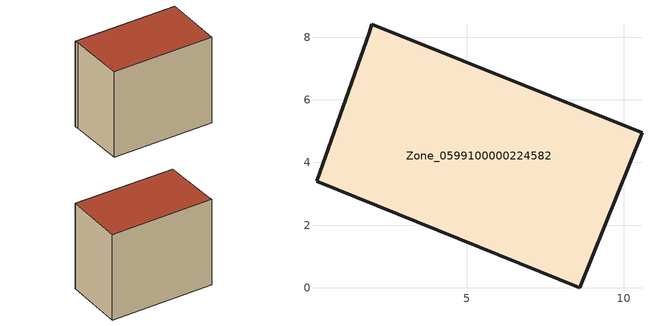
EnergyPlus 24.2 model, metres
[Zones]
Zone_0599100000224582
 floor ground (C_G): 0.2,3.4 1.88,8.14 1.96,8.41 10.59,4.95 8.61,0 z0.51
 wall outside (C_F): 10.59,4.95 1.96,8.41 1.88,8.14 0.2,3.4 8.61,0 10.59,4.95 z0.51:8.56
 roof outside (C_R): 1.88,8.14 0.2,3.4 8.61,0 10.59,4.95 1.96,8.41 z8.56
[BUILDING]
Pand.0599100000224582: North Axis=0; Terrain=City; Loads Convergence Tolerance Value=0.04; Temperature Convergence Tolerance Value=0.4; Solar Distribution=FullExterior; Maximum Number of Warmup Days=25; Minimum Number of Warmup Days=1
[Site:Location]
Rotterdam.The.Hague.AP_ZH_NLD Design_Conditions: Latitude=51.96; Longitude=4.45; Time Zone=1; Elevation=-4.5
[SITE:GROUNDTEMPERATURE:BUILDINGSURFACE]
18, 18, 18, 18, 18, 18, 18, 18, 18, 18, 18, 18
[MATERIAL] Thermal Absorptance=0.9; Solar Absorptance=0.7; Visible Absorptance=0.7
Name | Roughness | Thickness | Conductivity | Density | Specific Heat
G.TI.1965-1974 | MediumSmooth | 0.15 | 0.882353 | 540 | 1210
F.TI.1965-1974 | Rough | 0.3 | 0.697674 | 1920 | 840
R.TI.1965-1974 | MediumRough | 0.2 | 0.232558 | 1500 | 1000
[CONSTRUCTION]
C_G: G.TI.1965-1974
C_F: F.TI.1965-1974
C_R: R.TI.1965-1974
[ZONE]
Zone_0599100000224582: Type=1; Multiplier=1; Ceiling Height=Autocalculate; Volume=Autocalculate; Floor Area=autocalculate; Part of Total Floor Area=Yes
[ZONEINFILTRATION:DESIGNFLOWRATE]
Infil_Zone_0599100000224582: Zone or ZoneList or Space or SpaceList=Zone_0599100000224582; Schedule=AlwaysOn; Design Flow Rate Calculation Method=Flow/Area; Flow Rate per Floor Area=0.003; Constant Term Coefficient=1; Temperature Term Coefficient=0; Velocity Term Coefficient=0; Velocity Squared Term Coefficient=0
[HVACTEMPLATE:ZONE:IDEALLOADSAIRSYSTEM]
Zone_0599100000224582: Maximum Heating Supply Air Temperature=50; Minimum Cooling Supply Air Temperature=13; Maximum Heating Supply Air Humidity Ratio=0.0156; Minimum Cooling Supply Air Humidity Ratio=0.0077; Heating Limit=NoLimit; Cooling Limit=NoLimit; Dehumidification Control Type=ConstantSensibleHeatRatio; Cooling Sensible Heat Ratio=0.7; Dehumidification Setpoint=60; Humidification Control Type=None; Humidification Setpoint=30; Outdoor Air Method=None; Outdoor Air Flow Rate per Person=0.00944; Outdoor Air Flow Rate per Zone Floor Area=0; Outdoor Air Flow Rate per Zone=0; Demand Controlled Ventilation Type=None; Outdoor Air Economizer Type=NoEconomizer; Heat Recovery Type=None; Sensible Heat Recovery Effectiveness=0.7; Latent Heat Recovery Effectiveness=0.65
[ZONECONTROL:THERMOSTAT]
ThermostatControl_Zone_0599100000224582: Zone or ZoneList=Zone_0599100000224582; Control Type Schedule=DualSetpointControlType; Control 1=Thermostat_Zone_0599100000224582; Temperature Difference Between Cutout And Setpoint=0
[THERMOSTATSETPOINT:DUALSETPOINT]
Thermostat_Zone_0599100000224582: Heating Setpoint Temperature Schedule=HeatingSetpoint_Zone_0599100000224582; Cooling Setpoint Temperature Schedule=CoolingSetpoint_Zone_0599100000224582
[SCHEDULE:COMPACT]
HeatingSetpoint_Zone_0599100000224582: Through: 12/31, For: AllDays, Until: 24:00, 21
CoolingSetpoint_Zone_0599100000224582: Through: 12/31, For: AllDays, Until: 24:00, 24
DualSetpointControlType: Through: 12/31, For: AllDays, Until: 24:00, 4
AlwaysOn: Through: 12/31, For: AllDays, Until: 24:00, 1
